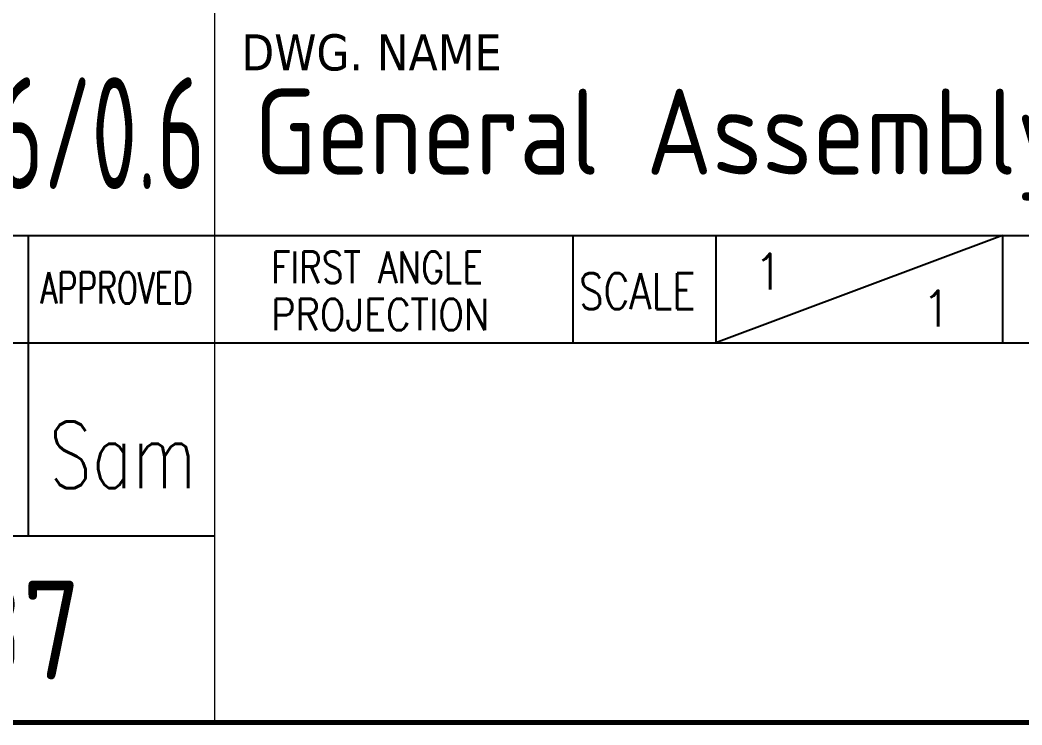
# Model space of a CAD drawing. Header units: millimetres. Extents: x 183355 to 194386, y -190559 to -183233.
# Drawn here: x 191037 to 192762, y -190292 to -189078 of the extents above; entities that cross this region are included whole.
import ezdxf

# ---------------------------------------------------------------- set-up
doc = ezdxf.new("R2010")
doc.units = ezdxf.units.MM
doc.header["$LTSCALE"] = 13
doc.layers.add('1', color=4, linetype='Continuous')
doc.layers.add('2', color=3, linetype='Continuous')
doc.layers.add('铁心', color=3, linetype='Continuous', lineweight=0)
doc.styles.add('ROMANS', font='romans.shx', dxfattribs={"bigfont": 'whgtxt.shx'})
doc.styles.get("Standard").update_dxf_attribs({"font": 'gbenor.shx', "bigfont": 'gbcbig.shx'})
doc.styles.add('Tahoma_txtstyle_30.40_0_0', font='tahoma.ttf')

msp = doc.modelspace()

# ---------------------------------------------------------------- linework, layer by layer
at = {"layer": '1', "const_width": 8.634}
msp.add_lwpolyline([(183995.863, -190287.936), (193468.183, -190287.936), (193468.183, -183479.706), (183995.863, -183479.706), (183995.863, -190287.936)], dxfattribs=at)
at = {"layer": '2'}
for p, q in [((183995.863, -189449.241), (193468.183, -189449.241)), ((191050.768, -189449.241), (191050.768, -189966.462)), ((191988.133, -189449.241), (191988.133, -189634.247)), ((192728.158, -189449.241), (192234.808, -189634.247)), ((192234.808, -189449.241), (192234.808, -189634.247)), ((192728.158, -189449.241), (192728.158, -189634.247)), ((189768.058, -189634.247), (191371.445, -189634.247)), ((191371.445, -189634.247), (193468.183, -189634.247)), ((189768.058, -189966.462), (191371.445, -189966.462))]:
    msp.add_line(p, q, dxfattribs=at)
at = {"layer": '铁心'}
msp.add_line((191371.445, -189054.561), (191371.445, -190287.936), dxfattribs=at)

# ---------------------------------------------------------------- texts
at = {"layer": '1', "color": 4, "width": 0.7}
msp.add_text('ZGSL(F)-4000/27.6/0.6', height=192.4065, dxfattribs=at).set_placement((189789.333, -189369.04))
at = {"layer": '1', "color": 4}
for s, height, p in [('General Assembly Drawing', 148.005, (191439.759, -189344.321)), ('1AK.710.2437', 170.20575, (190048.906, -190213.724))]:
    msp.add_text(s, height=height, dxfattribs=at).set_placement(p)
at = {"layer": '2', "style": 'ROMANS'}
for s, height, width, p in [('FIRST ANGLE', 54.2685, 0.8, (191468.808, -189531.114)), ('APPROVED', 54.2685, 0.7, (191071.592, -189566.453)), ('SCALE', 61.6688, 0.8, (191999.035, -189575.831)), ('PROJECTION', 54.2685, 0.86, (191468.808, -189612.446)), ('Sam', 114.6151, 0.75, (191086.393, -189884.227))]:
    msp.add_text(s, height=height, dxfattribs=dict(at, width=width)).set_placement(p)
for p in [(192298.89, -189542.047), (192588.47, -189605.828)]:
    msp.add_text('1', height=61.669, dxfattribs=at).set_placement(p)
at = {"layer": '铁心', "style": 'Tahoma_txtstyle_30.40_0_0'}
msp.add_text('DWG. NAME', height=62.3068, dxfattribs=at).set_placement((191417.612, -189164.848))

doc.saveas('drawing.dxf')
